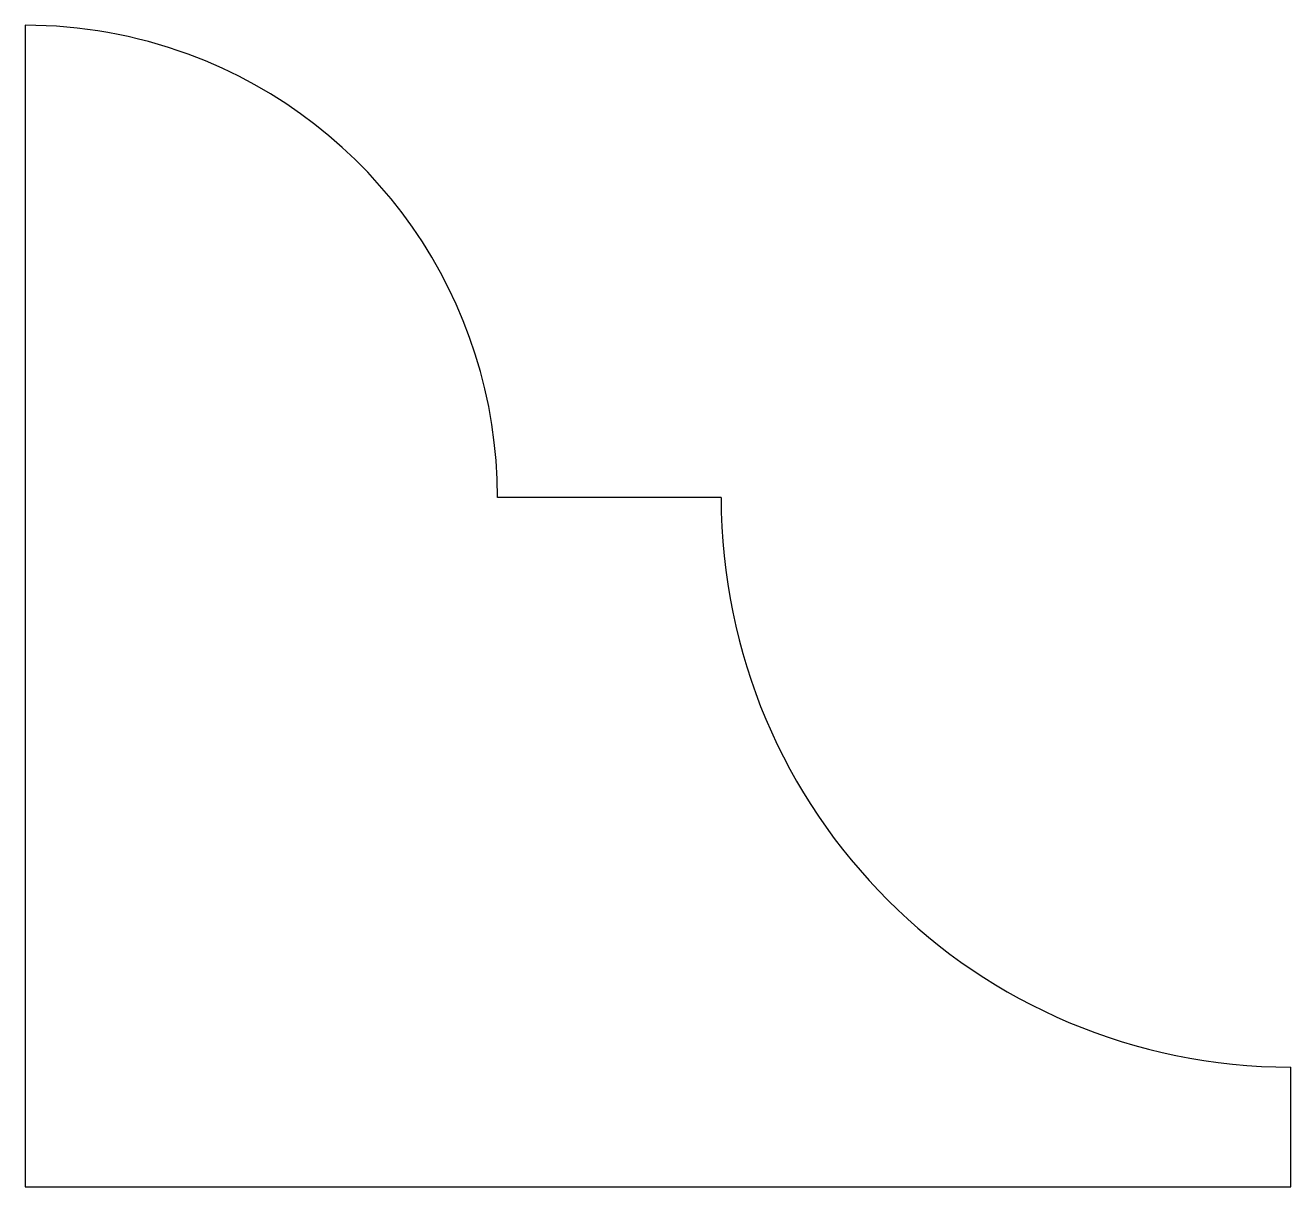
# Model space of a CAD drawing. Extents: x 0 to 2.5, y 0 to 2.29.
import ezdxf

# ---------------------------------------------------------------- set-up
doc = ezdxf.new("R2010")
doc.units = 0
doc.layers.add('MODELSKETCH_VISIBLE', color=7, linetype='CONTINUOUS')

msp = doc.modelspace()

# ---------------------------------------------------------------- linework, layer by layer
at = {"layer": 'MODELSKETCH_VISIBLE'}
for p, q in [((0, 2.2942), (0, 1.0285)), ((1.3747, 1.3614), (0.9329, 1.3614)), ((0, 1.0285), (0, 0.4285)), ((0, 0.4285), (0, 0)), ((2.5, 0), (2.5, 0.2361)), ((0, 0), (2.5, 0))]:
    msp.add_line(p, q, dxfattribs=at)
for centre, radius, start, end in [((0, 1.3614), 0.9329, 69.8312, 90), ((0, 1.3614), 0.9329, 0, 69.8312), ((2.5, 1.3614), 1.1253, 180, 270)]:
    msp.add_arc(centre, radius, start, end, dxfattribs=at)

doc.saveas('drawing.dxf')
